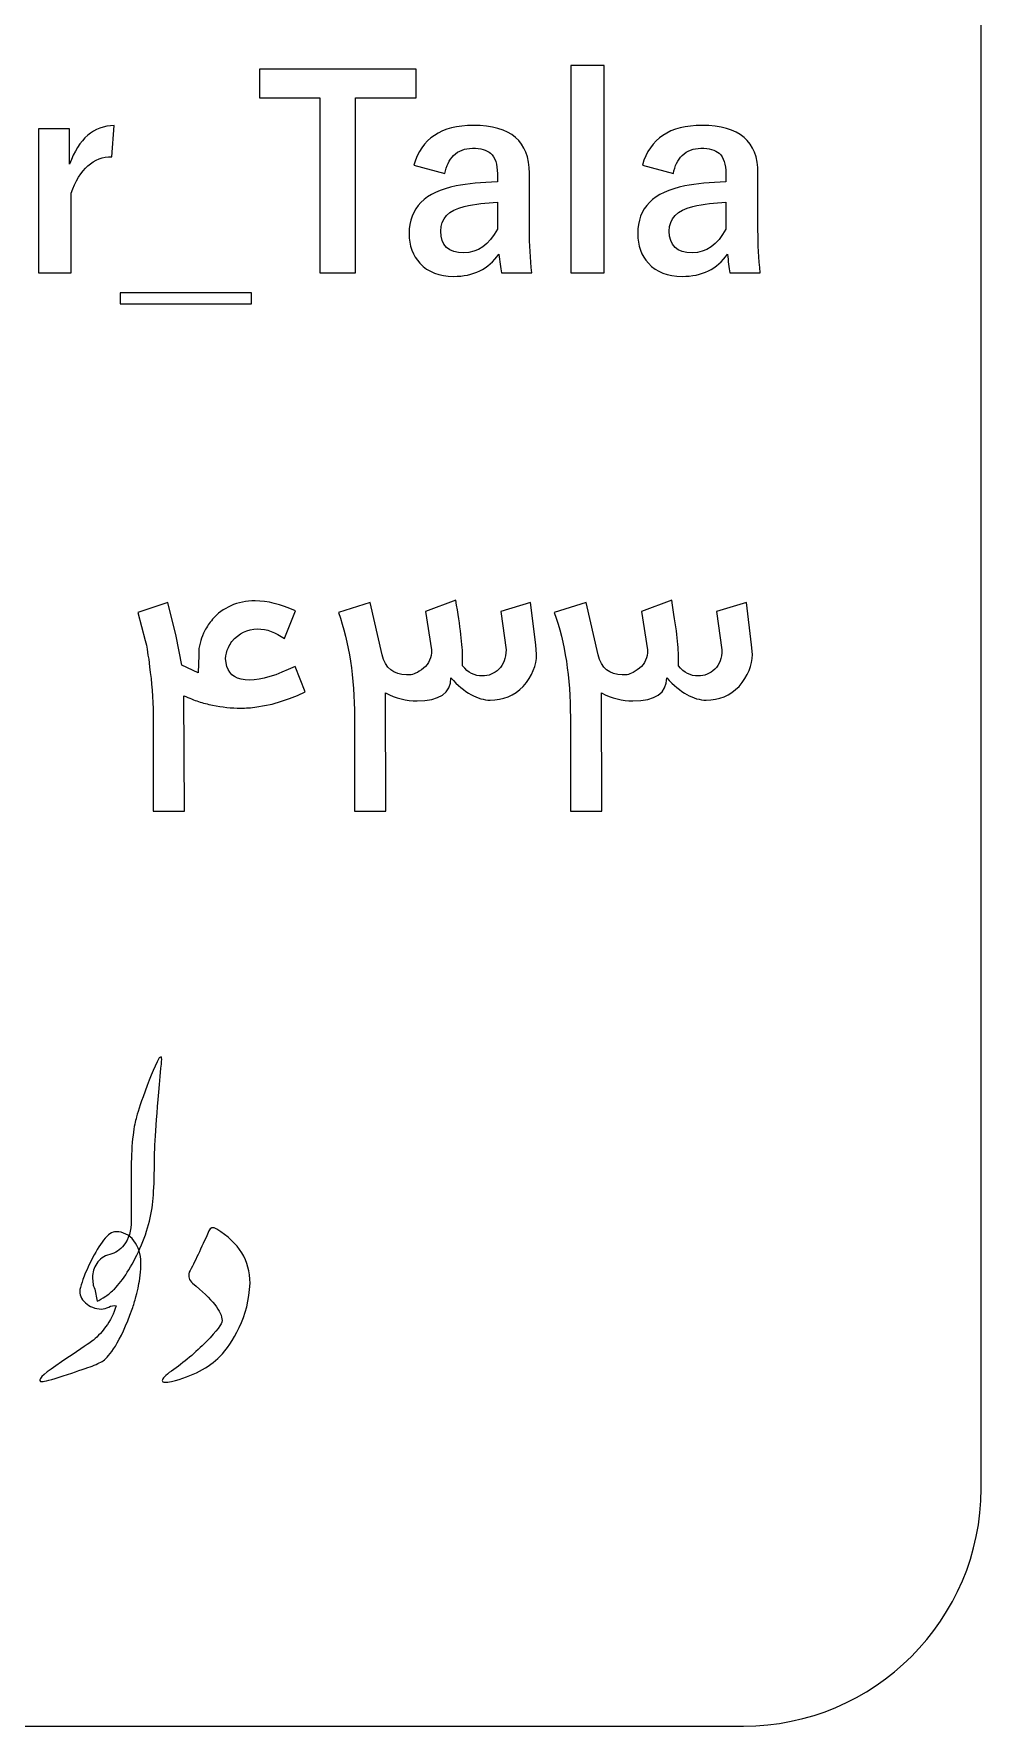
# Model space of a CAD drawing. Header units: millimetres. Extents: x -138.6 to -38.8, y 60 to 134.7.
# Drawn here: x -98.86 to -86.9, y 94.71 to 116.08 of the extents above; entities that cross this region are included whole.
import ezdxf

# ---------------------------------------------------------------- set-up
doc = ezdxf.new("R2010")
doc.units = ezdxf.units.MM
doc.header["$MEASUREMENT"] = 0
doc.layers.add('Layer 1', color=7, linetype='Continuous')

msp = doc.modelspace()

# ---------------------------------------------------------------- linework, layer by layer
at = {"layer": 'Layer 1', "color": 250, "lineweight": 18}
msp.add_open_spline([(-123.8965, 134.7069), (-123.8965, 134.7069), (-89.8965, 134.7069), (-89.8965, 134.7069), (-88.2442, 134.7069), (-86.8965, 133.3592), (-86.8965, 131.7069), (-86.8965, 131.7069), (-86.8965, 97.7069), (-86.8965, 97.7069), (-86.8965, 96.0546), (-88.2442, 94.7069), (-89.8965, 94.7069), (-89.8965, 94.7069), (-123.8965, 94.7069), (-123.8965, 94.7069), (-125.5488, 94.7069), (-126.8965, 96.0546), (-126.8965, 97.7069), (-126.8965, 97.7069), (-126.8965, 131.7069), (-126.8965, 131.7069), (-126.8965, 133.3592), (-125.5488, 134.7069), (-123.8965, 134.7069)], degree=3, knots=[0, 0, 0, 0, 0.125, 0.125, 0.125, 0.25, 0.25, 0.25, 0.375, 0.375, 0.375, 0.5, 0.5, 0.5, 0.625, 0.625, 0.625, 0.75, 0.75, 0.75, 0.875, 0.875, 0.875, 1, 1, 1, 1], dxfattribs=at)
at = {"layer": 'Layer 1', "color": 250}
for points, knots in [([(-94.0292, 115.6298), (-94.0292, 115.6298), (-94.0292, 115.2689), (-94.0292, 115.2689), (-94.0292, 115.2689), (-94.7952, 115.2689), (-94.7952, 115.2689), (-94.7952, 115.2689), (-94.7952, 113.0565), (-94.7952, 113.0565), (-94.7952, 113.0565), (-95.2468, 113.0565), (-95.2468, 113.0565), (-95.2468, 113.0565), (-95.2468, 115.2689), (-95.2468, 115.2689), (-95.2468, 115.2689), (-96.0062, 115.2689), (-96.0062, 115.2689), (-96.0062, 115.2689), (-96.0062, 115.6298), (-96.0062, 115.6298), (-96.0062, 115.6298), (-94.0292, 115.6298), (-94.0292, 115.6298)], [0, 0, 0, 0, 0.125, 0.125, 0.125, 0.25, 0.25, 0.25, 0.375, 0.375, 0.375, 0.5, 0.5, 0.5, 0.625, 0.625, 0.625, 0.75, 0.75, 0.75, 0.875, 0.875, 0.875, 1, 1, 1, 1]), ([(-91.6576, 115.6762), (-91.6576, 115.6762), (-91.6576, 113.0565), (-91.6576, 113.0565), (-91.6576, 113.0565), (-92.0754, 113.0565), (-92.0754, 113.0565), (-92.0754, 113.0565), (-92.0754, 115.6762), (-92.0754, 115.6762), (-92.0754, 115.6762), (-91.6576, 115.6762), (-91.6576, 115.6762)], [0, 0, 0, 0, 0.25, 0.25, 0.25, 0.5, 0.5, 0.5, 0.75, 0.75, 0.75, 1, 1, 1, 1]), ([(-97.8427, 114.9168), (-97.8427, 114.9168), (-97.8703, 114.5249), (-97.8703, 114.5249), (-98.1025, 114.5249), (-98.2744, 114.3713), (-98.3871, 114.0635), (-98.3871, 114.0635), (-98.3871, 113.0565), (-98.3871, 113.0565), (-98.3871, 113.0565), (-98.7983, 113.0565), (-98.7983, 113.0565), (-98.7983, 113.0565), (-98.7983, 114.877), (-98.7983, 114.877), (-98.7983, 114.877), (-98.4064, 114.877), (-98.4064, 114.877), (-98.4064, 114.877), (-98.4064, 114.4293), (-98.4064, 114.4293), (-98.2887, 114.7543), (-98.1008, 114.9168), (-97.8427, 114.9168)], [0, 0, 0, 0, 0.125, 0.125, 0.125, 0.25, 0.25, 0.25, 0.375, 0.375, 0.375, 0.5, 0.5, 0.5, 0.625, 0.625, 0.625, 0.75, 0.75, 0.75, 0.875, 0.875, 0.875, 1, 1, 1, 1]), ([(-94.0585, 114.4183), (-93.9645, 114.7527), (-93.7136, 114.9201), (-93.3057, 114.9201), (-92.8348, 114.9201), (-92.5999, 114.7189), (-92.5999, 114.316), (-92.5999, 114.316), (-92.5999, 113.5942), (-92.5999, 113.5942), (-92.5999, 113.4179), (-92.59, 113.2389), (-92.5706, 113.0565), (-92.5706, 113.0565), (-92.9542, 113.0565), (-92.9542, 113.0565), (-92.9664, 113.1244), (-92.9763, 113.204), (-92.9851, 113.2952), (-93.1156, 113.1073), (-93.3068, 113.0134), (-93.5583, 113.0134), (-93.7384, 113.0134), (-93.8799, 113.0686), (-93.9827, 113.1786), (-94.0734, 113.2759), (-94.1187, 113.4008), (-94.1187, 113.5544), (-94.1187, 113.8783), (-93.9203, 114.0789), (-93.5246, 114.1552), (-93.3775, 114.1834), (-93.204, 114.2005), (-93.0045, 114.2072), (-93.0045, 114.2072), (-93.0045, 114.3105), (-93.0045, 114.3105), (-93.0045, 114.431), (-93.0332, 114.5167), (-93.0902, 114.5675), (-93.1399, 114.6106), (-93.2167, 114.6316), (-93.3201, 114.6316), (-93.4151, 114.6316), (-93.4942, 114.6012), (-93.5566, 114.5399), (-93.6141, 114.4835), (-93.6511, 114.4083), (-93.6683, 114.3133), (-93.6683, 114.3133), (-94.0585, 114.4183), (-94.0585, 114.4183)], [0, 0, 0, 0, 0.0588235, 0.0588235, 0.0588235, 0.1176471, 0.1176471, 0.1176471, 0.1764706, 0.1764706, 0.1764706, 0.2352941, 0.2352941, 0.2352941, 0.2941176, 0.2941176, 0.2941176, 0.3529412, 0.3529412, 0.3529412, 0.4117647, 0.4117647, 0.4117647, 0.4705882, 0.4705882, 0.4705882, 0.5294118, 0.5294118, 0.5294118, 0.5882353, 0.5882353, 0.5882353, 0.6470588, 0.6470588, 0.6470588, 0.7058824, 0.7058824, 0.7058824, 0.7647059, 0.7647059, 0.7647059, 0.8235294, 0.8235294, 0.8235294, 0.8823529, 0.8823529, 0.8823529, 0.9411765, 0.9411765, 0.9411765, 1, 1, 1, 1]), ([(-91.1729, 114.4183), (-91.0789, 114.7527), (-90.828, 114.9201), (-90.4201, 114.9201), (-89.9492, 114.9201), (-89.7143, 114.7189), (-89.7143, 114.316), (-89.7143, 114.316), (-89.7143, 113.5942), (-89.7143, 113.5942), (-89.7143, 113.4179), (-89.7044, 113.2389), (-89.685, 113.0565), (-89.685, 113.0565), (-90.0686, 113.0565), (-90.0686, 113.0565), (-90.0808, 113.1244), (-90.0907, 113.204), (-90.0995, 113.2952), (-90.23, 113.1073), (-90.4212, 113.0134), (-90.6727, 113.0134), (-90.8528, 113.0134), (-90.9943, 113.0686), (-91.0971, 113.1786), (-91.1878, 113.2759), (-91.2331, 113.4008), (-91.2331, 113.5544), (-91.2331, 113.8783), (-91.0347, 114.0789), (-90.639, 114.1552), (-90.4919, 114.1834), (-90.3184, 114.2005), (-90.1189, 114.2072), (-90.1189, 114.2072), (-90.1189, 114.3105), (-90.1189, 114.3105), (-90.1189, 114.431), (-90.1476, 114.5167), (-90.2046, 114.5675), (-90.2543, 114.6106), (-90.3311, 114.6316), (-90.4345, 114.6316), (-90.5295, 114.6316), (-90.6086, 114.6012), (-90.671, 114.5399), (-90.7285, 114.4835), (-90.7655, 114.4083), (-90.7827, 114.3133), (-90.7827, 114.3133), (-91.1729, 114.4183), (-91.1729, 114.4183)], [0, 0, 0, 0, 0.0588235, 0.0588235, 0.0588235, 0.1176471, 0.1176471, 0.1176471, 0.1764706, 0.1764706, 0.1764706, 0.2352941, 0.2352941, 0.2352941, 0.2941176, 0.2941176, 0.2941176, 0.3529412, 0.3529412, 0.3529412, 0.4117647, 0.4117647, 0.4117647, 0.4705882, 0.4705882, 0.4705882, 0.5294118, 0.5294118, 0.5294118, 0.5882353, 0.5882353, 0.5882353, 0.6470588, 0.6470588, 0.6470588, 0.7058824, 0.7058824, 0.7058824, 0.7647059, 0.7647059, 0.7647059, 0.8235294, 0.8235294, 0.8235294, 0.8823529, 0.8823529, 0.8823529, 0.9411765, 0.9411765, 0.9411765, 1, 1, 1, 1]), ([(-93.0045, 113.9496), (-93.1438, 113.9463), (-93.283, 113.9286), (-93.4223, 113.896), (-93.6207, 113.8485), (-93.7202, 113.7457), (-93.7202, 113.5865), (-93.7202, 113.403), (-93.6229, 113.3113), (-93.4289, 113.3113), (-93.2515, 113.3113), (-93.11, 113.4113), (-93.0045, 113.6108), (-93.0045, 113.6108), (-93.0045, 113.9496), (-93.0045, 113.9496)], [0, 0, 0, 0, 0.2, 0.2, 0.2, 0.4, 0.4, 0.4, 0.6, 0.6, 0.6, 0.8, 0.8, 0.8, 1, 1, 1, 1]), ([(-90.1189, 113.9496), (-90.2582, 113.9463), (-90.3974, 113.9286), (-90.5367, 113.896), (-90.7351, 113.8485), (-90.8346, 113.7457), (-90.8346, 113.5865), (-90.8346, 113.403), (-90.7373, 113.3113), (-90.5433, 113.3113), (-90.3659, 113.3113), (-90.2244, 113.4113), (-90.1189, 113.6108), (-90.1189, 113.6108), (-90.1189, 113.9496), (-90.1189, 113.9496)], [0, 0, 0, 0, 0.2, 0.2, 0.2, 0.4, 0.4, 0.4, 0.6, 0.6, 0.6, 0.8, 0.8, 0.8, 1, 1, 1, 1]), ([(-96.1084, 112.8078), (-96.1084, 112.8078), (-96.1084, 112.6652), (-96.1084, 112.6652), (-96.1084, 112.6652), (-97.7664, 112.6652), (-97.7664, 112.6652), (-97.7664, 112.6652), (-97.7664, 112.8078), (-97.7664, 112.8078), (-97.7664, 112.8078), (-96.1084, 112.8078), (-96.1084, 112.8078)], [0, 0, 0, 0, 0.25, 0.25, 0.25, 0.5, 0.5, 0.5, 0.75, 0.75, 0.75, 1, 1, 1, 1]), ([(-95.4328, 107.7655), (-95.4328, 107.7655), (-95.5292, 107.7232), (-95.5292, 107.7232), (-95.5292, 107.7232), (-95.6307, 107.6834), (-95.6307, 107.6834), (-95.6307, 107.6834), (-95.7322, 107.6488), (-95.7322, 107.6488), (-95.7322, 107.6488), (-95.8489, 107.6115), (-95.8489, 107.6115), (-95.8489, 107.6115), (-96.0417, 107.5769), (-96.0417, 107.5769), (-96.1145, 107.5667), (-96.1821, 107.5616), (-96.2456, 107.5616), (-96.3606, 107.5616), (-96.479, 107.5743), (-96.6008, 107.5989), (-96.6634, 107.6115), (-96.7217, 107.6276), (-96.7775, 107.6454), (-96.8334, 107.6631), (-96.8951, 107.6877), (-96.9619, 107.719), (-96.9619, 107.719), (-96.956, 106.2626), (-96.956, 106.2626), (-96.956, 106.2626), (-97.3518, 106.2626), (-97.3518, 106.2626), (-97.3518, 106.2626), (-97.3518, 107.4745), (-97.3518, 107.4745), (-97.3518, 107.6877), (-97.367, 107.8906), (-97.3983, 108.0843), (-97.3983, 108.0843), (-97.4059, 108.1782), (-97.4059, 108.1782), (-97.4059, 108.1782), (-97.4186, 108.2306), (-97.4186, 108.2306), (-97.4186, 108.2306), (-97.4262, 108.3076), (-97.4262, 108.3076), (-97.4262, 108.3076), (-97.4355, 108.355), (-97.4355, 108.355), (-97.4355, 108.355), (-97.4533, 108.4142), (-97.4533, 108.4142), (-97.4533, 108.4142), (-97.5446, 108.7685), (-97.5446, 108.7685), (-97.5446, 108.7685), (-97.1657, 108.8971), (-97.1657, 108.8971), (-97.1657, 108.8971), (-97.06, 108.4708), (-97.06, 108.4708), (-97.06, 108.4708), (-96.9881, 108.1046), (-96.9881, 108.1046), (-96.9881, 108.1046), (-96.7809, 108.0074), (-96.7809, 108.0074), (-96.7809, 108.0074), (-96.7733, 108.2306), (-96.7733, 108.2306), (-96.7733, 108.2738), (-96.7733, 108.3017), (-96.7733, 108.3144), (-96.7733, 108.3144), (-96.7479, 108.4167), (-96.7479, 108.4167), (-96.7386, 108.4539), (-96.7209, 108.4962), (-96.6972, 108.5427), (-96.6727, 108.5884), (-96.6405, 108.6357), (-96.6008, 108.684), (-96.5373, 108.7567), (-96.4604, 108.8134), (-96.369, 108.8548), (-96.2785, 108.8962), (-96.1754, 108.9165), (-96.062, 108.9165), (-95.9098, 108.9165), (-95.7406, 108.8742), (-95.5537, 108.7905), (-95.5537, 108.7905), (-95.6874, 108.4548), (-95.6874, 108.4548), (-95.6874, 108.4548), (-95.6924, 108.4395), (-95.6924, 108.4395), (-95.8032, 108.5207), (-95.9166, 108.5613), (-96.0324, 108.5613), (-96.161, 108.5613), (-96.2692, 108.508), (-96.3564, 108.4015), (-96.3733, 108.3803), (-96.3876, 108.355), (-96.4012, 108.3254), (-96.4206, 108.2814), (-96.4333, 108.234), (-96.4384, 108.185), (-96.4384, 108.185), (-96.4206, 108.0894), (-96.4206, 108.0894), (-96.386, 107.9744), (-96.2904, 107.9169), (-96.1339, 107.9169), (-95.9834, 107.9169), (-95.7914, 107.9744), (-95.5588, 108.0894), (-95.5588, 108.0894), (-95.4328, 107.7655), (-95.4328, 107.7655)], [0, 0, 0, 0, 0.0243902, 0.0243902, 0.0243902, 0.0487805, 0.0487805, 0.0487805, 0.0731707, 0.0731707, 0.0731707, 0.097561, 0.097561, 0.097561, 0.1219512, 0.1219512, 0.1219512, 0.1463415, 0.1463415, 0.1463415, 0.1707317, 0.1707317, 0.1707317, 0.195122, 0.195122, 0.195122, 0.2195122, 0.2195122, 0.2195122, 0.2439024, 0.2439024, 0.2439024, 0.2682927, 0.2682927, 0.2682927, 0.2926829, 0.2926829, 0.2926829, 0.3170732, 0.3170732, 0.3170732, 0.3414634, 0.3414634, 0.3414634, 0.3658537, 0.3658537, 0.3658537, 0.3902439, 0.3902439, 0.3902439, 0.4146341, 0.4146341, 0.4146341, 0.4390244, 0.4390244, 0.4390244, 0.4634146, 0.4634146, 0.4634146, 0.4878049, 0.4878049, 0.4878049, 0.5121951, 0.5121951, 0.5121951, 0.5365854, 0.5365854, 0.5365854, 0.5609756, 0.5609756, 0.5609756, 0.5853659, 0.5853659, 0.5853659, 0.6097561, 0.6097561, 0.6097561, 0.6341463, 0.6341463, 0.6341463, 0.6585366, 0.6585366, 0.6585366, 0.6829268, 0.6829268, 0.6829268, 0.7073171, 0.7073171, 0.7073171, 0.7317073, 0.7317073, 0.7317073, 0.7560976, 0.7560976, 0.7560976, 0.7804878, 0.7804878, 0.7804878, 0.804878, 0.804878, 0.804878, 0.8292683, 0.8292683, 0.8292683, 0.8536585, 0.8536585, 0.8536585, 0.8780488, 0.8780488, 0.8780488, 0.902439, 0.902439, 0.902439, 0.9268293, 0.9268293, 0.9268293, 0.9512195, 0.9512195, 0.9512195, 0.9756098, 0.9756098, 0.9756098, 1, 1, 1, 1]), ([(-92.5098, 108.2408), (-92.5098, 108.1038), (-92.5657, 107.9693), (-92.6781, 107.8365), (-92.794, 107.7206), (-92.9327, 107.6631), (-93.0942, 107.6631), (-93.2541, 107.6631), (-93.4199, 107.757), (-93.5915, 107.9439), (-93.5915, 107.7502), (-93.7345, 107.653), (-94.0187, 107.653), (-94.1523, 107.653), (-94.2851, 107.6868), (-94.4178, 107.7545), (-94.4178, 107.7545), (-94.4128, 106.2626), (-94.4128, 106.2626), (-94.4128, 106.2626), (-94.8086, 106.2626), (-94.8086, 106.2626), (-94.8086, 106.2626), (-94.8086, 107.4449), (-94.8086, 107.4449), (-94.8086, 107.9473), (-94.8762, 108.3888), (-95.0116, 108.7694), (-95.0116, 108.7694), (-94.6107, 108.8971), (-94.6107, 108.8971), (-94.6107, 108.8971), (-94.4593, 108.234), (-94.4593, 108.234), (-94.4162, 108.0666), (-94.3147, 107.9828), (-94.154, 107.9828), (-94.154, 107.9828), (-94.1091, 107.9828), (-94.1091, 107.9828), (-94.088, 107.9828), (-94.0635, 107.9887), (-94.0364, 108.0014), (-94.0093, 108.0133), (-93.9755, 108.0361), (-93.9358, 108.0682), (-93.8681, 108.1224), (-93.8343, 108.1985), (-93.8343, 108.2983), (-93.8343, 108.2983), (-93.9112, 108.7812), (-93.9112, 108.7812), (-93.9112, 108.7812), (-93.5298, 108.9233), (-93.5298, 108.9233), (-93.4723, 108.5892), (-93.4435, 108.3482), (-93.4435, 108.201), (-93.4435, 108.201), (-93.4435, 108.0945), (-93.4435, 108.0945), (-93.3742, 108.0099), (-93.2913, 107.9676), (-93.1957, 107.9676), (-93.1145, 107.9676), (-93.0452, 107.9964), (-92.9868, 108.0547), (-92.9259, 108.1105), (-92.8955, 108.1917), (-92.8955, 108.2983), (-92.8955, 108.2983), (-92.9623, 108.7812), (-92.9623, 108.7812), (-92.9623, 108.7812), (-92.5868, 108.8971), (-92.5868, 108.8971), (-92.5868, 108.8971), (-92.52, 108.36), (-92.52, 108.36), (-92.52, 108.36), (-92.5098, 108.2408), (-92.5098, 108.2408)], [0, 0, 0, 0, 0.037037, 0.037037, 0.037037, 0.0740741, 0.0740741, 0.0740741, 0.1111111, 0.1111111, 0.1111111, 0.1481481, 0.1481481, 0.1481481, 0.1851852, 0.1851852, 0.1851852, 0.2222222, 0.2222222, 0.2222222, 0.2592593, 0.2592593, 0.2592593, 0.2962963, 0.2962963, 0.2962963, 0.3333333, 0.3333333, 0.3333333, 0.3703704, 0.3703704, 0.3703704, 0.4074074, 0.4074074, 0.4074074, 0.4444444, 0.4444444, 0.4444444, 0.4814815, 0.4814815, 0.4814815, 0.5185185, 0.5185185, 0.5185185, 0.5555556, 0.5555556, 0.5555556, 0.5925926, 0.5925926, 0.5925926, 0.6296296, 0.6296296, 0.6296296, 0.6666667, 0.6666667, 0.6666667, 0.7037037, 0.7037037, 0.7037037, 0.7407407, 0.7407407, 0.7407407, 0.7777778, 0.7777778, 0.7777778, 0.8148148, 0.8148148, 0.8148148, 0.8518519, 0.8518519, 0.8518519, 0.8888889, 0.8888889, 0.8888889, 0.9259259, 0.9259259, 0.9259259, 0.962963, 0.962963, 0.962963, 1, 1, 1, 1]), ([(-89.7839, 108.2408), (-89.7839, 108.1038), (-89.8398, 107.9693), (-89.9522, 107.8365), (-90.0681, 107.7206), (-90.2068, 107.6631), (-90.3683, 107.6631), (-90.5282, 107.6631), (-90.694, 107.757), (-90.8656, 107.9439), (-90.8656, 107.7502), (-91.0086, 107.653), (-91.2928, 107.653), (-91.4264, 107.653), (-91.5592, 107.6868), (-91.6919, 107.7545), (-91.6919, 107.7545), (-91.6869, 106.2626), (-91.6869, 106.2626), (-91.6869, 106.2626), (-92.0827, 106.2626), (-92.0827, 106.2626), (-92.0827, 106.2626), (-92.0827, 107.4449), (-92.0827, 107.4449), (-92.0827, 107.9473), (-92.1503, 108.3888), (-92.2857, 108.7694), (-92.2857, 108.7694), (-91.8848, 108.8971), (-91.8848, 108.8971), (-91.8848, 108.8971), (-91.7334, 108.234), (-91.7334, 108.234), (-91.6903, 108.0666), (-91.5888, 107.9828), (-91.4281, 107.9828), (-91.4281, 107.9828), (-91.3832, 107.9828), (-91.3832, 107.9828), (-91.3621, 107.9828), (-91.3376, 107.9887), (-91.3105, 108.0014), (-91.2834, 108.0133), (-91.2496, 108.0361), (-91.2099, 108.0682), (-91.1422, 108.1224), (-91.1084, 108.1985), (-91.1084, 108.2983), (-91.1084, 108.2983), (-91.1853, 108.7812), (-91.1853, 108.7812), (-91.1853, 108.7812), (-90.8039, 108.9233), (-90.8039, 108.9233), (-90.7464, 108.5892), (-90.7176, 108.3482), (-90.7176, 108.201), (-90.7176, 108.201), (-90.7176, 108.0945), (-90.7176, 108.0945), (-90.6483, 108.0099), (-90.5654, 107.9676), (-90.4698, 107.9676), (-90.3886, 107.9676), (-90.3193, 107.9964), (-90.2609, 108.0547), (-90.2, 108.1105), (-90.1696, 108.1917), (-90.1696, 108.2983), (-90.1696, 108.2983), (-90.2364, 108.7812), (-90.2364, 108.7812), (-90.2364, 108.7812), (-89.8609, 108.8971), (-89.8609, 108.8971), (-89.8609, 108.8971), (-89.7941, 108.36), (-89.7941, 108.36), (-89.7941, 108.36), (-89.7839, 108.2408), (-89.7839, 108.2408)], [0, 0, 0, 0, 0.037037, 0.037037, 0.037037, 0.0740741, 0.0740741, 0.0740741, 0.1111111, 0.1111111, 0.1111111, 0.1481481, 0.1481481, 0.1481481, 0.1851852, 0.1851852, 0.1851852, 0.2222222, 0.2222222, 0.2222222, 0.2592593, 0.2592593, 0.2592593, 0.2962963, 0.2962963, 0.2962963, 0.3333333, 0.3333333, 0.3333333, 0.3703704, 0.3703704, 0.3703704, 0.4074074, 0.4074074, 0.4074074, 0.4444444, 0.4444444, 0.4444444, 0.4814815, 0.4814815, 0.4814815, 0.5185185, 0.5185185, 0.5185185, 0.5555556, 0.5555556, 0.5555556, 0.5925926, 0.5925926, 0.5925926, 0.6296296, 0.6296296, 0.6296296, 0.6666667, 0.6666667, 0.6666667, 0.7037037, 0.7037037, 0.7037037, 0.7407407, 0.7407407, 0.7407407, 0.7777778, 0.7777778, 0.7777778, 0.8148148, 0.8148148, 0.8148148, 0.8518519, 0.8518519, 0.8518519, 0.8888889, 0.8888889, 0.8888889, 0.9259259, 0.9259259, 0.9259259, 0.962963, 0.962963, 0.962963, 1, 1, 1, 1]), ([(-98.0887, 100.2268), (-98.0999, 100.2502), (-98.1066, 100.2724), (-98.1088, 100.2914), (-98.1132, 100.3226), (-98.1144, 100.3493), (-98.1155, 100.3738), (-98.1144, 100.4362), (-98.0977, 100.4952), (-98.0631, 100.5498), (-98.0275, 100.6044), (-97.974, 100.6423), (-97.8994, 100.6634), (-97.8281, 100.6813), (-97.7679, 100.7203), (-97.72, 100.7815), (-97.6587, 100.8573), (-97.6287, 100.962), (-97.6287, 101.0946), (-97.6287, 101.0946), (-97.6287, 101.6883), (-97.6287, 101.6883), (-97.6287, 101.8086), (-97.6242, 101.9379), (-97.6153, 102.0771), (-97.6019, 102.2074), (-97.5874, 102.2999), (-97.5718, 102.3545), (-97.5618, 102.4069), (-97.5295, 102.5071), (-97.4772, 102.6542), (-97.4081, 102.8525), (-97.3401, 103.0162), (-97.2733, 103.1443), (-97.2532, 103.1677), (-97.2421, 103.161), (-97.2399, 103.1243), (-97.2399, 103.131), (-97.2443, 103.0953), (-97.2532, 103.0173), (-97.3056, 102.4358), (-97.3323, 102.0537), (-97.3334, 101.8699), (-97.3346, 101.6861), (-97.339, 101.5346), (-97.3479, 101.4143), (-97.3568, 101.1971), (-97.4137, 100.972), (-97.5173, 100.7392), (-97.622, 100.5086), (-97.73, 100.337), (-97.8403, 100.2268), (-97.8737, 100.1933), (-97.9094, 100.1633), (-97.9484, 100.1354), (-97.9963, 100.1042), (-98.0319, 100.0842), (-98.0564, 100.073), (-98.0564, 100.073), (-98.0887, 100.2268), (-98.0887, 100.2268)], [0, 0, 0, 0, 0.05, 0.05, 0.05, 0.1, 0.1, 0.1, 0.15, 0.15, 0.15, 0.2, 0.2, 0.2, 0.25, 0.25, 0.25, 0.3, 0.3, 0.3, 0.35, 0.35, 0.35, 0.4, 0.4, 0.4, 0.45, 0.45, 0.45, 0.5, 0.5, 0.5, 0.55, 0.55, 0.55, 0.6, 0.6, 0.6, 0.65, 0.65, 0.65, 0.7, 0.7, 0.7, 0.75, 0.75, 0.75, 0.8, 0.8, 0.8, 0.85, 0.85, 0.85, 0.9, 0.9, 0.9, 0.95, 0.95, 0.95, 1, 1, 1, 1]), ([(-97.6152, 99.9739), (-97.6921, 99.7634), (-97.7623, 99.6074), (-97.828, 99.5072), (-97.8926, 99.4069), (-97.9439, 99.3456), (-97.9806, 99.3211), (-98.0185, 99.2977), (-98.0731, 99.2721), (-98.1477, 99.2443), (-98.2213, 99.2175), (-98.3338, 99.1796), (-98.4853, 99.1306), (-98.6368, 99.0816), (-98.7259, 99.0571), (-98.7549, 99.0571), (-98.7716, 99.0571), (-98.7805, 99.0616), (-98.7805, 99.0705), (-98.7983, 99.0939), (-98.7081, 99.173), (-98.5098, 99.3055), (-98.3115, 99.4381), (-98.1834, 99.525), (-98.1266, 99.5662), (-98.0686, 99.6074), (-98.0096, 99.6676), (-97.9506, 99.7478), (-97.8904, 99.8269), (-97.8458, 99.9171), (-97.818, 100.0163), (-97.8481, 100.0207), (-97.8793, 100.0151), (-97.9105, 99.9984), (-97.9428, 99.9828), (-97.974, 99.9739), (-98.004, 99.9739), (-98.0842, 99.9762), (-98.1522, 100.0029), (-98.2068, 100.053), (-98.2603, 100.102), (-98.2836, 100.1577), (-98.2747, 100.219), (-98.2658, 100.2558), (-98.2536, 100.2992), (-98.2369, 100.3482), (-98.2213, 100.3972), (-98.1867, 100.4752), (-98.1344, 100.5811), (-98.082, 100.688), (-98.0297, 100.776), (-97.9762, 100.8451), (-97.9227, 100.9153), (-97.8704, 100.9498), (-97.818, 100.9498), (-97.7289, 100.9498), (-97.6542, 100.9119), (-97.5941, 100.8362), (-97.5339, 100.7593), (-97.505, 100.6679), (-97.505, 100.5621), (-97.505, 100.5075), (-97.5083, 100.4529), (-97.5139, 100.4006), (-97.5206, 100.3471), (-97.5284, 100.3026), (-97.535, 100.2658), (-97.5428, 100.2301), (-97.554, 100.1845), (-97.5685, 100.1288), (-97.5818, 100.0742), (-97.5985, 100.0218), (-97.6152, 99.9739)], [0, 0, 0, 0, 0.0416667, 0.0416667, 0.0416667, 0.0833333, 0.0833333, 0.0833333, 0.125, 0.125, 0.125, 0.1666667, 0.1666667, 0.1666667, 0.2083333, 0.2083333, 0.2083333, 0.25, 0.25, 0.25, 0.2916667, 0.2916667, 0.2916667, 0.3333333, 0.3333333, 0.3333333, 0.375, 0.375, 0.375, 0.4166667, 0.4166667, 0.4166667, 0.4583333, 0.4583333, 0.4583333, 0.5, 0.5, 0.5, 0.5416667, 0.5416667, 0.5416667, 0.5833333, 0.5833333, 0.5833333, 0.625, 0.625, 0.625, 0.6666667, 0.6666667, 0.6666667, 0.7083333, 0.7083333, 0.7083333, 0.75, 0.75, 0.75, 0.7916667, 0.7916667, 0.7916667, 0.8333333, 0.8333333, 0.8333333, 0.875, 0.875, 0.875, 0.9166667, 0.9166667, 0.9166667, 0.9583333, 0.9583333, 0.9583333, 1, 1, 1, 1]), ([(-96.6461, 100.9598), (-96.6305, 101.0055), (-96.5982, 101.0133), (-96.5481, 100.9832), (-96.2673, 100.8128), (-96.127, 100.5855), (-96.127, 100.3003), (-96.1381, 100.0876), (-96.1838, 99.9015), (-96.2629, 99.7411), (-96.342, 99.5818), (-96.4233, 99.4604), (-96.5057, 99.3768), (-96.6472, 99.2342), (-96.8522, 99.1273), (-97.1195, 99.0571), (-97.1518, 99.0526), (-97.1786, 99.0504), (-97.1975, 99.0504), (-97.2243, 99.0504), (-97.2365, 99.0571), (-97.2365, 99.0705), (-97.2365, 99.095), (-97.1975, 99.1351), (-97.1195, 99.1908), (-96.9625, 99.3), (-96.8154, 99.4236), (-96.6784, 99.5629), (-96.5458, 99.6965), (-96.4801, 99.7845), (-96.4801, 99.828), (-96.4801, 99.9405), (-96.6038, 100.0987), (-96.8522, 100.3003), (-96.8978, 100.3382), (-96.9112, 100.3839), (-96.8945, 100.4385), (-96.8288, 100.5643), (-96.7463, 100.7381), (-96.6461, 100.9598)], [0, 0, 0, 0, 0.0769231, 0.0769231, 0.0769231, 0.1538462, 0.1538462, 0.1538462, 0.2307692, 0.2307692, 0.2307692, 0.3076923, 0.3076923, 0.3076923, 0.3846154, 0.3846154, 0.3846154, 0.4615385, 0.4615385, 0.4615385, 0.5384615, 0.5384615, 0.5384615, 0.6153846, 0.6153846, 0.6153846, 0.6923077, 0.6923077, 0.6923077, 0.7692308, 0.7692308, 0.7692308, 0.8461538, 0.8461538, 0.8461538, 0.9230769, 0.9230769, 0.9230769, 1, 1, 1, 1])]:
    msp.add_open_spline(points, degree=3, knots=knots, dxfattribs=at)

doc.saveas('drawing.dxf')
